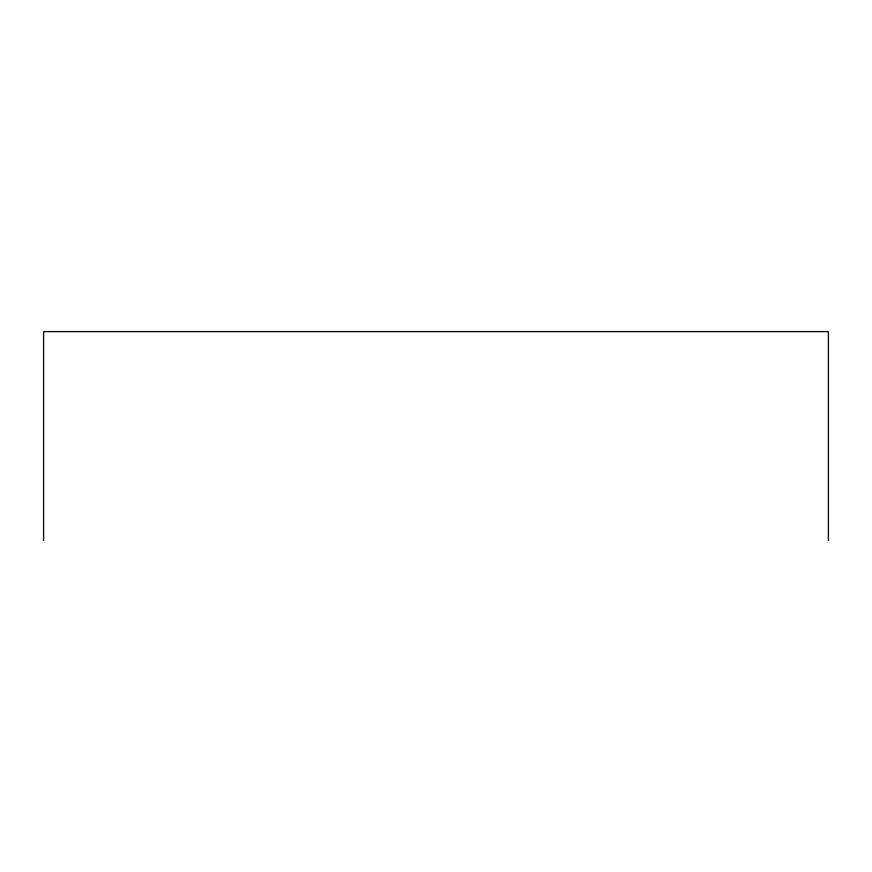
<?xml version="1.0" encoding="UTF-8"?>
<svg xmlns="http://www.w3.org/2000/svg" width="872" height="872" viewBox="0 0 872 872"><rect width="100%" height="100%" fill="white"/><g stroke="black" fill="none" stroke-linecap="round" stroke-linejoin="round"><path stroke-width="1.31" d="M828.4 540.4L828.4 331.6L43.6 331.6L43.6 540.4"/></g></svg>
